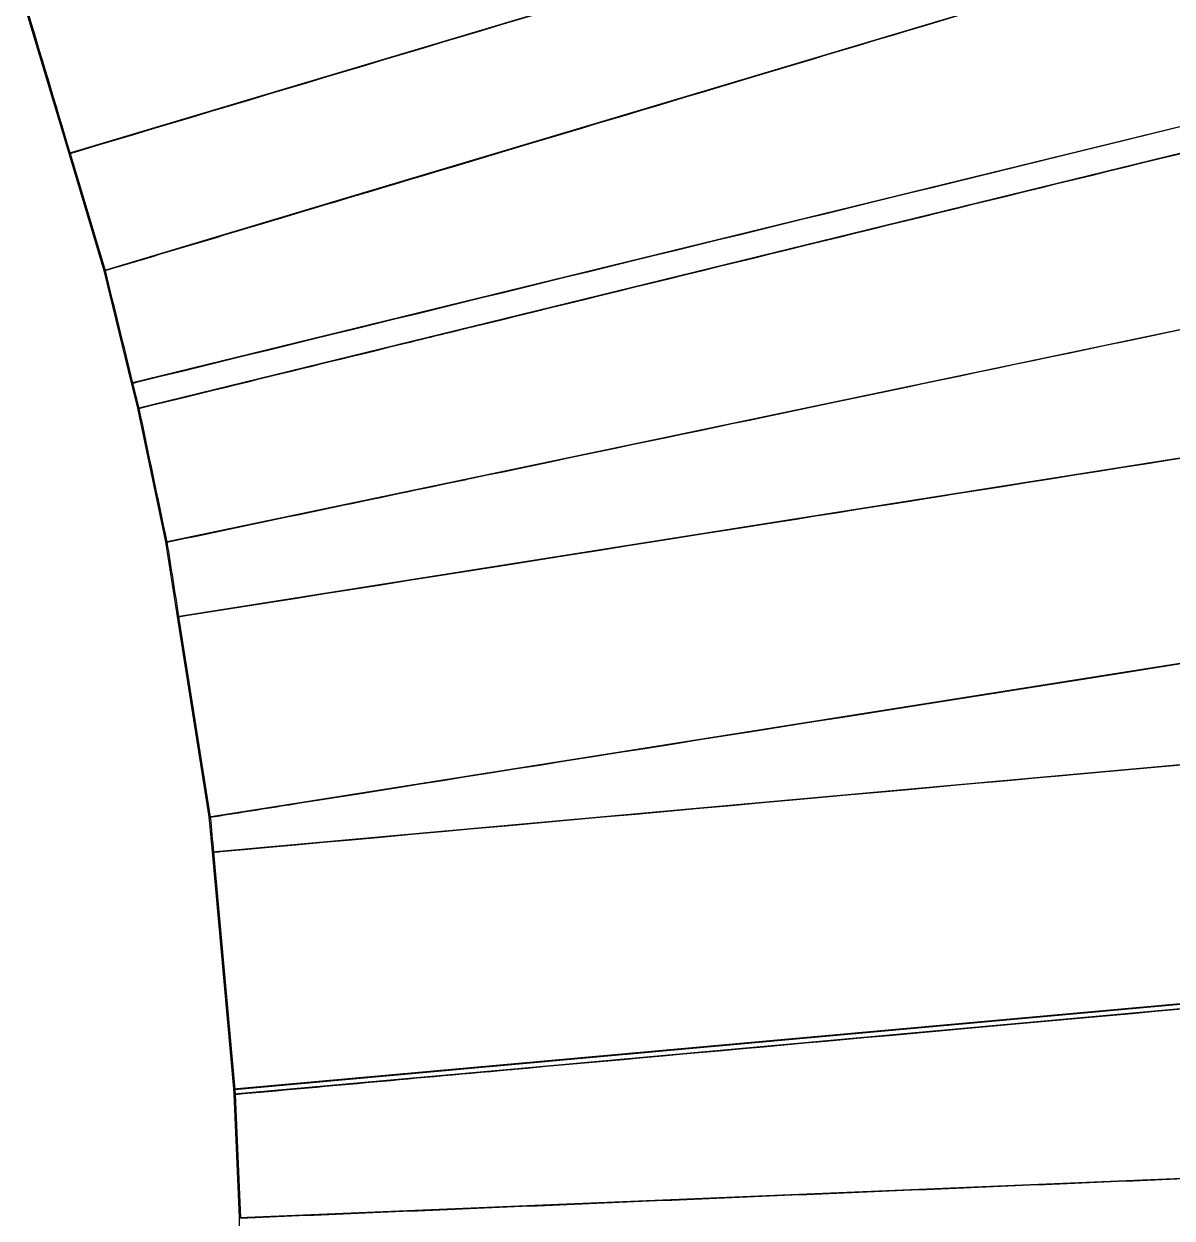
# Model space of a CAD drawing. Header units: metres. Extents: x 225018.4 to 225065.7, y 450831.4 to 450886.9.
# Drawn here: x 225055.21 to 225060.03, y 450875.92 to 450880.94 of the extents above; entities that cross this region are included whole.
import ezdxf

# ---------------------------------------------------------------- set-up
doc = ezdxf.new("R2010")
doc.units = ezdxf.units.M
doc.header["$MEASUREMENT"] = 0
doc.layers.add('사면1', color=7, linetype='Continuous')

msp = doc.modelspace()

# ---------------------------------------------------------------- linework, layer by layer
at = {"layer": '사면1', "color": 53}
for p, q in [((225055.4, 450880.3974, 167.2752), (225060.6431, 450881.9651, 170.9235)), ((225056.6253, 450880.2279, 168.1754), (225060.9474, 450881.5201, 171.1828)), ((225055.2119, 450881.0267, 167.0834), (225055.4, 450880.3974, 167.2752)), ((225055.6628, 450879.4329, 167.5673), (225061.4759, 450880.8559, 171.5571)), ((225056.9658, 450879.6393, 168.4757), (225061.5316, 450880.7569, 171.6094)), ((225055.5471, 450879.9055, 167.4252), (225056.6253, 450880.2279, 168.1754)), ((225057.0578, 450879.0274, 168.6192), (225061.9681, 450880.0567, 171.9639)), ((225057.0578, 450879.0274, 168.6192), (225061.9681, 450880.0567, 171.9639)), ((225055.5471, 450879.9055, 167.4252), (225055.6628, 450879.4329, 167.5673)), ((225055.6888, 450879.3267, 167.5992), (225056.9658, 450879.6393, 168.4757)), ((225055.856, 450878.4521, 167.8595), (225062.3737, 450879.4828, 172.2586)), ((225055.6888, 450879.3267, 167.5992), (225055.8065, 450878.765, 167.7669)), ((225055.8065, 450878.765, 167.7669), (225057.0578, 450879.0274, 168.6192)), ((225055.8065, 450878.765, 167.7669), (225057.0578, 450879.0274, 168.6192)), ((225055.8065, 450878.765, 167.7669), (225055.856, 450878.4521, 167.8595)), ((225056.3357, 450877.6651, 168.3425), (225062.7434, 450878.6783, 172.6674)), ((225056.0024, 450877.4632, 168.1518), (225063.1929, 450878.1123, 172.9649)), ((225055.9891, 450877.6103, 168.1086), (225056.3357, 450877.6651, 168.3425)), ((225055.9891, 450877.6103, 168.1086), (225056.0024, 450877.4632, 168.1518)), ((225057.2844, 450876.5536, 169.247), (225063.6026, 450877.1239, 173.4763)), ((225056.0942, 450876.4461, 168.4503), (225057.2844, 450876.5536, 169.247)), ((225056.0942, 450876.4461, 168.4503), (225056.1159, 450875.9267, 168.6023)), ((225056.1159, 450875.9267, 168.6023), (225064.1025, 450876.2604, 173.9313)), ((225056.1159, 450875.9267, 168.6023), (225064.1025, 450876.2604, 173.9313)), ((225056.1159, 450875.9267, 168.6023), (225056.1197, 450875.4678, 168.7364))]:
    msp.add_line(p, q, dxfattribs=at)
at = {"layer": '사면1', "color": 53, "extrusion": (-0.584061, 0.07179, 0.808529)}
for p, q in [((225055.4, 450880.3974, 167.2752), (225060.6431, 450881.9651, 170.9235)), ((225056.6253, 450880.2279, 168.1754), (225060.9474, 450881.5201, 171.1828)), ((225055.4, 450880.3974, 167.2752), (225055.5471, 450879.9055, 167.4252)), ((225055.5471, 450879.9055, 167.4252), (225056.6253, 450880.2279, 168.1754))]:
    msp.add_line(p, q, dxfattribs=at)
at = {"layer": '사면1', "color": 53, "extrusion": (-0.579703, 0.101231, 0.808515)}
for p, q in [((225055.6628, 450879.4329, 167.5673), (225061.4759, 450880.8559, 171.5571)), ((225056.9658, 450879.6393, 168.4757), (225061.5316, 450880.7569, 171.6094)), ((225055.6888, 450879.3267, 167.5992), (225056.9658, 450879.6393, 168.4757)), ((225055.6628, 450879.4329, 167.5673), (225055.6888, 450879.3267, 167.5992))]:
    msp.add_line(p, q, dxfattribs=at)
at = {"layer": '사면1', "color": 53, "extrusion": (0.584061, -0.07179, -0.808529)}
msp.add_line((225055.4058, 450880.3967, 167.2671), (225055.5527, 450879.9055, 167.4169), dxfattribs=at)
at = {"layer": '사면1', "color": 53, "extrusion": (-0.569284, 0.149221, 0.808485)}
for p, q in [((225055.856, 450878.4521, 167.8595), (225062.3737, 450879.4828, 172.2586)), ((225056.3357, 450877.6651, 168.3425), (225062.7434, 450878.6783, 172.6674)), ((225055.856, 450878.4521, 167.8595), (225055.9891, 450877.6103, 168.1086)), ((225055.9891, 450877.6103, 168.1086), (225056.3357, 450877.6651, 168.3425))]:
    msp.add_line(p, q, dxfattribs=at)
at = {"layer": '사면1', "color": 53, "extrusion": (0.579703, -0.101231, -0.808515)}
msp.add_line((225055.6686, 450879.4319, 167.5592), (225055.6944, 450879.3265, 167.5909), dxfattribs=at)
at = {"layer": '사면1', "color": 53, "extrusion": (0.569284, -0.149221, -0.808485)}
msp.add_line((225055.8617, 450878.4506, 167.8514), (225055.9947, 450877.6094, 168.1003), dxfattribs=at)
at = {"layer": '사면1', "color": 53, "extrusion": (-0.558049, 0.186948, 0.808475)}
for p, q in [((225056.0024, 450877.4632, 168.1518), (225063.1929, 450878.1123, 172.9649)), ((225056.0024, 450877.4632, 168.1518), (225056.0923, 450876.4673, 168.4441)), ((225056.0923, 450876.4673, 168.4441), (225063.5941, 450877.1444, 173.4656)), ((225056.0923, 450876.4673, 168.4441), (225063.5941, 450877.1444, 173.4656)), ((225057.2844, 450876.5536, 169.247), (225063.6026, 450877.1239, 173.4763)), ((225056.0942, 450876.4461, 168.4503), (225057.2844, 450876.5536, 169.247)), ((225056.0923, 450876.4673, 168.4441), (225056.0942, 450876.4461, 168.4503))]:
    msp.add_line(p, q, dxfattribs=at)
at = {"layer": '사면1', "color": 53, "extrusion": (0.558049, -0.186948, -0.808475)}
for p, q in [((225056.008, 450877.4613, 168.1437), (225056.0979, 450876.4654, 168.436)), ((225056.0979, 450876.4654, 168.436), (225063.5997, 450877.1425, 173.4576)), ((225056.0979, 450876.4654, 168.436), (225063.5997, 450877.1425, 173.4576)), ((225056.0979, 450876.4654, 168.436), (225056.0997, 450876.445, 168.442))]:
    msp.add_line(p, q, dxfattribs=at)
at = {"layer": '사면1', "color": 53}
for points, knots in [([(225055.4058, 450880.3967, 167.2671), (225055.4141, 450880.3992, 167.2729), (225055.4224, 450880.4017, 167.2786), (225056.2963, 450880.6631, 167.8867), (225057.1618, 450880.9219, 168.489), (225058.8945, 450881.4401, 169.6946), (225059.7826, 450881.7057, 170.3125), (225060.6487, 450881.9647, 170.9152)], [0.066249, 0.066249, 0.066249, 0.066249, 0.09732, 0.09732, 3.347721, 3.347721, 6.603734, 6.603734, 6.603734, 6.603734]), ([(225055.4058, 450880.3967, 167.2671), (225055.4141, 450880.3992, 167.2729), (225055.4224, 450880.4017, 167.2786), (225056.2963, 450880.6631, 167.8867), (225057.1618, 450880.9219, 168.489), (225058.8945, 450881.4401, 169.6946), (225059.7826, 450881.7057, 170.3125), (225060.6487, 450881.9647, 170.9152)], [0.066249, 0.066249, 0.066249, 0.066249, 0.09732, 0.09732, 3.347721, 3.347721, 6.603734, 6.603734, 6.603734, 6.603734]), ([(225056.6311, 450880.2272, 168.1673), (225056.6397, 450880.2297, 168.1732), (225056.6482, 450880.2322, 168.1792), (225057.8869, 450880.6028, 169.0411), (225059.3171, 450881.0305, 170.0362), (225060.953, 450881.5197, 171.1746)], [-6.284762, -6.284762, -6.284762, -6.284762, -6.241992, -6.241992, -0.068217, -0.068217, -0.068217, -0.068217]), ([(225056.6311, 450880.2272, 168.1673), (225056.6397, 450880.2297, 168.1732), (225056.6482, 450880.2322, 168.1792), (225057.8869, 450880.6028, 169.0411), (225059.3171, 450881.0305, 170.0362), (225060.953, 450881.5197, 171.1746)], [-6.284762, -6.284762, -6.284762, -6.284762, -6.241992, -6.241992, -0.068217, -0.068217, -0.068217, -0.068217]), ([(225055.2178, 450881.0262, 167.0754), (225055.2178, 450881.0261, 167.0754), (225055.2178, 450881.0261, 167.0754), (225055.2178, 450881.026, 167.0754), (225055.2805, 450880.8163, 167.1393), (225055.3432, 450880.6065, 167.2032), (225055.4058, 450880.3967, 167.2671)], [-0.0001782, -0.0001782, -0.0001782, -0.0001782, 0, 0, 0, 0.684218, 0.684218, 0.684218, 0.684218]), ([(225055.6686, 450879.4319, 167.5592), (225055.6777, 450879.4341, 167.5655), (225055.6869, 450879.4364, 167.5718), (225056.6558, 450879.6737, 168.2367), (225057.6155, 450879.9087, 168.8954), (225059.5349, 450880.3787, 170.2128), (225060.5232, 450880.6207, 170.8911), (225061.4815, 450880.8553, 171.5488)], [0.072399, 0.072399, 0.072399, 0.072399, 0.106354, 0.106354, 3.658464, 3.658464, 7.210754, 7.210754, 7.210754, 7.210754]), ([(225055.6686, 450879.4319, 167.5592), (225055.6777, 450879.4341, 167.5655), (225055.6869, 450879.4364, 167.5718), (225056.6558, 450879.6737, 168.2367), (225057.6155, 450879.9087, 168.8954), (225059.5349, 450880.3787, 170.2128), (225060.5232, 450880.6207, 170.8911), (225061.4815, 450880.8553, 171.5488)], [0.072399, 0.072399, 0.072399, 0.072399, 0.106354, 0.106354, 3.658464, 3.658464, 7.210754, 7.210754, 7.210754, 7.210754]), ([(225056.9716, 450879.6383, 168.4676), (225056.9808, 450879.6405, 168.4739), (225056.99, 450879.6428, 168.4802), (225058.5119, 450880.0154, 169.5248), (225060.0246, 450880.3858, 170.563), (225061.5373, 450880.7561, 171.6012)], [-5.721854, -5.721854, -5.721854, -5.721854, -5.687627, -5.687627, -0.07253, -0.07253, -0.07253, -0.07253]), ([(225056.9716, 450879.6383, 168.4676), (225056.9808, 450879.6405, 168.4739), (225056.99, 450879.6428, 168.4802), (225058.5119, 450880.0154, 169.5248), (225060.0246, 450880.3858, 170.563), (225061.5373, 450880.7561, 171.6012)], [-5.721854, -5.721854, -5.721854, -5.721854, -5.687627, -5.687627, -0.07253, -0.07253, -0.07253, -0.07253]), ([(225055.5529, 450879.9046, 167.4171), (225055.9063, 450880.0104, 167.663), (225056.272, 450880.1197, 167.9174), (225056.6141, 450880.2221, 168.1554), (225056.6226, 450880.2246, 168.1614), (225056.6311, 450880.2272, 168.1673)], [0.067608, 0.067608, 0.067608, 0.067608, 1.392362, 1.392362, 1.426205, 1.426205, 1.426205, 1.426205]), ([(225055.5529, 450879.9046, 167.4171), (225055.9063, 450880.0104, 167.663), (225056.272, 450880.1197, 167.9174), (225056.6141, 450880.2221, 168.1554), (225056.6226, 450880.2246, 168.1614), (225056.6311, 450880.2272, 168.1673)], [0.067608, 0.067608, 0.067608, 0.067608, 1.392362, 1.392362, 1.426205, 1.426205, 1.426205, 1.426205]), ([(225057.0636, 450879.0263, 168.6111), (225057.0733, 450879.0283, 168.6177), (225057.083, 450879.0304, 168.6244), (225058.4841, 450879.3244, 169.5787), (225060.1577, 450879.6754, 170.7186), (225061.9737, 450880.0563, 171.9556)], [-6.824511, -6.824511, -6.824511, -6.824511, -6.777672, -6.777672, -0.075729, -0.075729, -0.075729, -0.075729]), ([(225057.0636, 450879.0263, 168.6111), (225057.0733, 450879.0283, 168.6177), (225057.083, 450879.0304, 168.6244), (225058.4841, 450879.3244, 169.5787), (225060.1577, 450879.6754, 170.7186), (225061.9737, 450880.0563, 171.9556)], [-6.824511, -6.824511, -6.824511, -6.824511, -6.777672, -6.777672, -0.075729, -0.075729, -0.075729, -0.075729]), ([(225055.5529, 450879.9046, 167.4171), (225055.5529, 450879.9046, 167.4171), (225055.553, 450879.9046, 167.4171), (225055.553, 450879.9045, 167.4171), (225055.5915, 450879.747, 167.4645), (225055.63, 450879.5894, 167.5118), (225055.6686, 450879.4319, 167.5592)], [-0.0001341, -0.0001341, -0.0001341, -0.0001341, 0, 0, 0, 0.5068686, 0.5068686, 0.5068686, 0.5068686]), ([(225055.6946, 450879.3256, 167.5911), (225056.2687, 450879.4662, 167.9852), (225056.7534, 450879.5848, 168.3178), (225056.9531, 450879.6338, 168.4549), (225056.9623, 450879.636, 168.4612), (225056.9716, 450879.6383, 168.4676)], [0.072654, 0.072654, 0.072654, 0.072654, 2.225482, 2.225482, 2.32968, 2.32968, 2.32968, 2.32968]), ([(225055.6946, 450879.3256, 167.5911), (225056.2687, 450879.4662, 167.9852), (225056.7534, 450879.5848, 168.3178), (225056.9531, 450879.6338, 168.4549), (225056.9623, 450879.636, 168.4612), (225056.9716, 450879.6383, 168.4676)], [0.072654, 0.072654, 0.072654, 0.072654, 2.225482, 2.225482, 2.32968, 2.32968, 2.32968, 2.32968]), ([(225055.8617, 450878.4506, 167.8514), (225055.872, 450878.4523, 167.8583), (225055.8823, 450878.4539, 167.8653), (225057.1177, 450878.6495, 168.6991), (225058.523, 450878.8718, 169.6476), (225060.187, 450879.1351, 170.7707), (225061.3187, 450879.3141, 171.5345), (225062.3791, 450879.4819, 172.2502)], [0.079909, 0.079909, 0.079909, 0.079909, 0.098074, 0.098074, 2.261677, 2.261677, 6.121792, 6.121792, 6.121792, 6.121792]), ([(225055.8617, 450878.4506, 167.8514), (225055.872, 450878.4523, 167.8583), (225055.8823, 450878.4539, 167.8653), (225057.1177, 450878.6495, 168.6991), (225058.523, 450878.8718, 169.6476), (225060.187, 450879.1351, 170.7707), (225061.3187, 450879.3141, 171.5345), (225062.3791, 450879.4819, 172.2502)], [0.079909, 0.079909, 0.079909, 0.079909, 0.098074, 0.098074, 2.261677, 2.261677, 6.121792, 6.121792, 6.121792, 6.121792]), ([(225055.6946, 450879.3256, 167.5911), (225055.6946, 450879.3256, 167.5911), (225055.6946, 450879.3255, 167.5911), (225055.6946, 450879.3255, 167.5912), (225055.7338, 450879.1385, 167.647), (225055.7729, 450878.9515, 167.7028), (225055.8121, 450878.7645, 167.7586)], [-0.0000888, -0.0000888, -0.0000888, -0.0000888, 0, 0, 0, 0.5971062, 0.5971062, 0.5971062, 0.5971062]), ([(225055.8123, 450878.7637, 167.7588), (225056.2248, 450878.8503, 168.0398), (225056.6698, 450878.9437, 168.3429), (225057.0441, 450879.0222, 168.5979), (225057.0539, 450879.0243, 168.6045), (225057.0636, 450879.0263, 168.6111)], [0.075294, 0.075294, 0.075294, 0.075294, 1.582179, 1.582179, 1.622368, 1.622368, 1.622368, 1.622368]), ([(225055.8123, 450878.7637, 167.7588), (225056.2248, 450878.8503, 168.0398), (225056.6698, 450878.9437, 168.3429), (225057.0441, 450879.0222, 168.5979), (225057.0539, 450879.0243, 168.6045), (225057.0636, 450879.0263, 168.6111)], [0.075294, 0.075294, 0.075294, 0.075294, 1.582179, 1.582179, 1.622368, 1.622368, 1.622368, 1.622368]), ([(225055.8123, 450878.7637, 167.7588), (225055.8123, 450878.7637, 167.7588), (225055.8123, 450878.7636, 167.7588), (225055.8123, 450878.7636, 167.7588), (225055.8288, 450878.6593, 167.7897), (225055.8452, 450878.555, 167.8205), (225055.8617, 450878.4506, 167.8514)], [-0.0001325, -0.0001325, -0.0001325, -0.0001325, 0, 0, 0, 0.330034, 0.330034, 0.330034, 0.330034]), ([(225056.3414, 450877.6636, 168.3344), (225056.3515, 450877.6652, 168.3412), (225056.3611, 450877.6667, 168.3477), (225057.9474, 450877.9182, 169.4183), (225062.0485, 450878.5668, 172.1863), (225062.7488, 450878.6776, 172.659)], [-1.578289, -1.578289, -1.578289, -1.578289, -1.568688, -1.568688, -0.061503, -0.061503, -0.061503, -0.061503]), ([(225056.3414, 450877.6636, 168.3344), (225056.3515, 450877.6652, 168.3412), (225056.3611, 450877.6667, 168.3477), (225057.9474, 450877.9182, 169.4183), (225062.0485, 450878.5668, 172.1863), (225062.7488, 450878.6776, 172.659)], [-1.578289, -1.578289, -1.578289, -1.578289, -1.568688, -1.568688, -0.061503, -0.061503, -0.061503, -0.061503]), ([(225056.008, 450877.4613, 168.1437), (225056.0181, 450877.4622, 168.1504), (225056.0281, 450877.4632, 168.1571), (225057.0611, 450877.5569, 168.8485), (225059.1936, 450877.7496, 170.2759), (225060.7423, 450877.8895, 171.3125), (225062.0982, 450878.012, 172.2201), (225063.1981, 450878.1113, 172.9563)], [0.087602, 0.087602, 0.087602, 0.087602, 0.101593, 0.101593, 1.520406, 1.520406, 5.460059, 5.460059, 5.460059, 5.460059]), ([(225056.008, 450877.4613, 168.1437), (225056.0181, 450877.4622, 168.1504), (225056.0281, 450877.4632, 168.1571), (225057.0611, 450877.5569, 168.8485), (225059.1936, 450877.7496, 170.2759), (225060.7423, 450877.8895, 171.3125), (225062.0982, 450878.012, 172.2201), (225063.1981, 450878.1113, 172.9563)], [0.087602, 0.087602, 0.087602, 0.087602, 0.101593, 0.101593, 1.520406, 1.520406, 5.460059, 5.460059, 5.460059, 5.460059]), ([(225055.9948, 450877.6086, 168.1005), (225056.1004, 450877.6253, 168.1718), (225056.207, 450877.6423, 168.2438), (225056.3216, 450877.6604, 168.3211), (225056.3315, 450877.662, 168.3278), (225056.3414, 450877.6636, 168.3344)], [0.0819227, 0.0819227, 0.0819227, 0.0819227, 0.4649902, 0.4649902, 0.5011205, 0.5011205, 0.5011205, 0.5011205]), ([(225055.9948, 450877.6086, 168.1005), (225056.1004, 450877.6253, 168.1718), (225056.207, 450877.6423, 168.2438), (225056.3216, 450877.6604, 168.3211), (225056.3315, 450877.662, 168.3278), (225056.3414, 450877.6636, 168.3344)], [0.0819227, 0.0819227, 0.0819227, 0.0819227, 0.4649902, 0.4649902, 0.5011205, 0.5011205, 0.5011205, 0.5011205]), ([(225055.9948, 450877.6086, 168.1005), (225055.9948, 450877.6085, 168.1005), (225055.9948, 450877.6085, 168.1006), (225055.9948, 450877.6084, 168.1006), (225055.9992, 450877.5594, 168.1149), (225056.0036, 450877.5104, 168.1293), (225056.008, 450877.4613, 168.1437)], [-0.0001774, -0.0001774, -0.0001774, -0.0001774, 0, 0, 0, 0.1538343, 0.1538343, 0.1538343, 0.1538343]), ([(225057.2899, 450876.5517, 169.2389), (225057.3018, 450876.5528, 169.2468), (225057.3136, 450876.5538, 169.2547), (225059.0207, 450876.7081, 170.3974), (225061.086, 450876.8946, 171.7798), (225063.6081, 450877.1224, 173.468)], [-9.318472, -9.318472, -9.318472, -9.318472, -9.254422, -9.254422, -0.091242, -0.091242, -0.091242, -0.091242]), ([(225057.2899, 450876.5517, 169.2389), (225057.3018, 450876.5528, 169.2468), (225057.3136, 450876.5538, 169.2547), (225059.0207, 450876.7081, 170.3974), (225061.086, 450876.8946, 171.7798), (225063.6081, 450877.1224, 173.468)], [-9.318472, -9.318472, -9.318472, -9.318472, -9.254422, -9.254422, -0.091242, -0.091242, -0.091242, -0.091242]), ([(225056.0998, 450876.4441, 168.4422), (225056.4717, 450876.4778, 168.6912), (225056.8045, 450876.5078, 168.914), (225057.2662, 450876.5496, 169.223), (225057.2781, 450876.5506, 169.231), (225057.2899, 450876.5517, 169.2389)], [0.091349, 0.091349, 0.091349, 0.091349, 1.459101, 1.459101, 1.495128, 1.495128, 1.495128, 1.495128]), ([(225056.0998, 450876.4441, 168.4422), (225056.4717, 450876.4778, 168.6912), (225056.8045, 450876.5078, 168.914), (225057.2662, 450876.5496, 169.223), (225057.2781, 450876.5506, 169.231), (225057.2899, 450876.5517, 169.2389)], [0.091349, 0.091349, 0.091349, 0.091349, 1.459101, 1.459101, 1.495128, 1.495128, 1.495128, 1.495128]), ([(225056.0998, 450876.4441, 168.4422), (225056.0998, 450876.4441, 168.4422), (225056.0998, 450876.4441, 168.4423), (225056.0998, 450876.444, 168.4423), (225056.107, 450876.2711, 168.4928), (225056.1142, 450876.0982, 168.5434), (225056.1214, 450875.9253, 168.594)], [-0.0001278, -0.0001278, -0.0001278, -0.0001278, 0, 0, 0, 0.5408353, 0.5408353, 0.5408353, 0.5408353]), ([(225056.1214, 450875.9245, 168.5942), (225057.4328, 450875.9795, 169.4692), (225058.815, 450876.0375, 170.3914), (225061.4312, 450876.1471, 172.137), (225062.7939, 450876.2041, 173.0463), (225064.108, 450876.2592, 173.9231)], [0.095996, 0.095996, 0.095996, 0.095996, 4.769688, 4.769688, 9.504417, 9.504417, 9.504417, 9.504417]), ([(225056.1214, 450875.9245, 168.5942), (225057.4328, 450875.9795, 169.4692), (225058.815, 450876.0375, 170.3914), (225061.4312, 450876.1471, 172.137), (225062.7939, 450876.2041, 173.0463), (225064.108, 450876.2592, 173.9231)], [0.095996, 0.095996, 0.095996, 0.095996, 4.769688, 4.769688, 9.504417, 9.504417, 9.504417, 9.504417])]:
    msp.add_open_spline(points, degree=3, knots=knots, dxfattribs=at)
for points in [[(225055.5527, 450879.9055, 167.4169), (225055.5528, 450879.9052, 167.4169), (225055.5529, 450879.9049, 167.417), (225055.5529, 450879.9046, 167.4171)], [(225055.6944, 450879.3265, 167.5909), (225055.6944, 450879.3262, 167.591), (225055.6945, 450879.3259, 167.591), (225055.6946, 450879.3256, 167.5911)], [(225055.8121, 450878.7645, 167.7586), (225055.8122, 450878.7643, 167.7586), (225055.8122, 450878.764, 167.7587), (225055.8123, 450878.7637, 167.7588)], [(225055.9947, 450877.6094, 168.1003), (225055.9947, 450877.6091, 168.1004), (225055.9948, 450877.6089, 168.1005), (225055.9948, 450877.6086, 168.1005)], [(225056.0997, 450876.445, 168.442), (225056.0997, 450876.4447, 168.4421), (225056.0997, 450876.4444, 168.4422), (225056.0998, 450876.4441, 168.4422)], [(225056.1214, 450875.9253, 168.594), (225056.1214, 450875.9251, 168.5941), (225056.1214, 450875.9248, 168.5941), (225056.1214, 450875.9245, 168.5942)]]:
    msp.add_open_spline(points, degree=3, dxfattribs=at)

doc.saveas('drawing.dxf')
